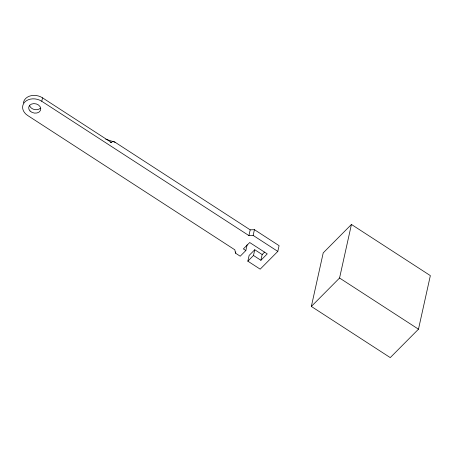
<?xml version="1.0" encoding="UTF-8"?>
<svg xmlns="http://www.w3.org/2000/svg" width="453" height="453" viewBox="0 0 453 453"><rect width="100%" height="100%" fill="white"/><g stroke="black" fill="none" stroke-linecap="round" stroke-linejoin="round"><path stroke-width="0.68" d="M277.814 251.404L253.153 235.413L248.924 235.588L41.772 101.279L42.537 97.837L111.602 142.616A3.675 2.118 44.8 0 1 115.073 142.236L250.198 229.852L254.427 229.677L279.088 245.662L277.814 251.404L260.181 269.161L247.853 261.171L249.122 255.43L254.767 249.745L262.162 254.541L260.894 260.282L253.493 255.486L254.767 249.745M247.123 244.79L245.849 250.526L240.209 256.211L235.52 253.176L235.803 251.896M248.924 235.588L250.198 229.852M253.153 235.413L254.427 229.677M311.347 306.443L323.221 252.876L351.437 224.456L430.35 275.622L418.476 329.189L390.26 357.61L311.347 306.443L339.557 278.023L351.437 224.456M247.853 261.171L253.493 255.486M262.162 254.541L264.609 252.083M260.894 260.282L267.242 253.89L249.716 242.525L243.369 248.918L245.849 250.526M105.713 139.167L115.073 142.236M110.266 142.18L111.602 142.616M339.557 278.023L418.476 329.189M235.52 253.176L234.818 249.801L27.667 115.487A12.242 9.405 12.5 0 1 24.853 101.987A12.242 9.405 12.5 0 1 41.772 101.279M23.414 102.95A12.242 9.405 12.5 0 1 42.537 97.837M40.413 108.137A6.121 4.706 12.5 0 1 34.111 109.445A6.121 4.706 12.5 0 1 29.502 105.187M30.034 110.985A6.121 4.706 12.5 0 0 40.396 110.549A6.121 4.706 12.5 0 0 33.726 103.607A6.121 4.706 12.5 0 0 30.034 110.985"/></g></svg>
